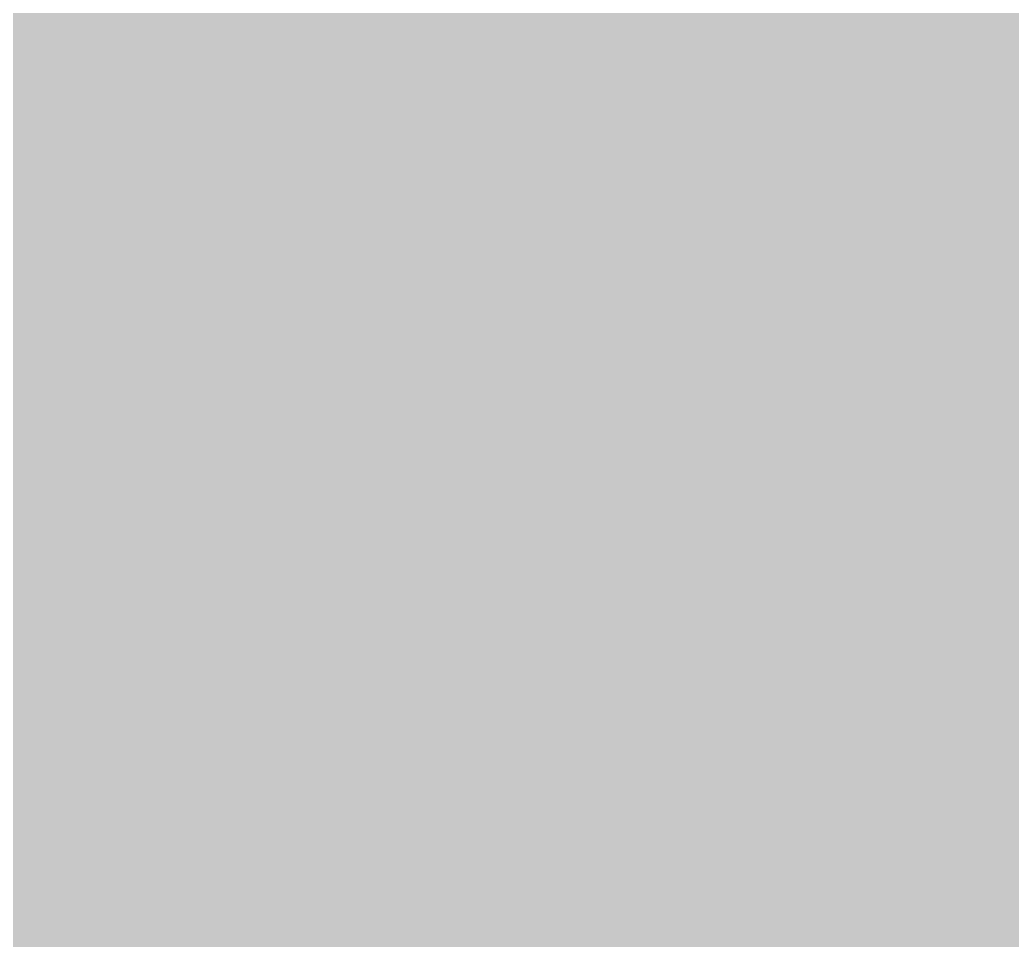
# Model space of a CAD drawing. Header units: inches. Extents: x 22 to 371, y 55 to 284.
# Drawn here: x 67.7266 to 67.7983, y 154.5147 to 154.5812 of the extents above; entities that cross this region are included whole.
import ezdxf

# ---------------------------------------------------------------- set-up
doc = ezdxf.new("R2010")
doc.units = ezdxf.units.IN
doc.layers.add('Top Layer', color=1, linetype='Continuous')

msp = doc.modelspace()

# ---------------------------------------------------------------- linework, layer by layer
at = {"layer": 'Top Layer'}
for points in [[(67.858996, 154.646401, 0.254, 0.254, 0), (67.858996, 156.145027, 0.254, 0.254, 0)], [(67.663413, 154.450819, 0.254, 0.254, 0), (67.858996, 154.646401, 0.254, 0.254, 0)], [(67.195499, 154.450819, 0.254, 0.254, 0), (67.663413, 154.450819, 0.254, 0.254, 0)]]:
    msp.add_lwpolyline(points, format="xyseb", dxfattribs=at)
for points in [[(67.795496, 154.646401, 0.127, 0.127, 1), (67.922496, 154.646401, 0.127, 0.127, 1)], [(67.795496, 154.646401, 0.127, 0.127, 1), (67.922496, 154.646401, 0.127, 0.127, 1)], [(67.599913, 154.450819, 0.127, 0.127, 1), (67.726913, 154.450819, 0.127, 0.127, 1)], [(67.599913, 154.450819, 0.127, 0.127, 1), (67.726913, 154.450819, 0.127, 0.127, 1)]]:
    msp.add_lwpolyline(points, format="xyseb", close=True, dxfattribs=at)

doc.saveas('drawing.dxf')
